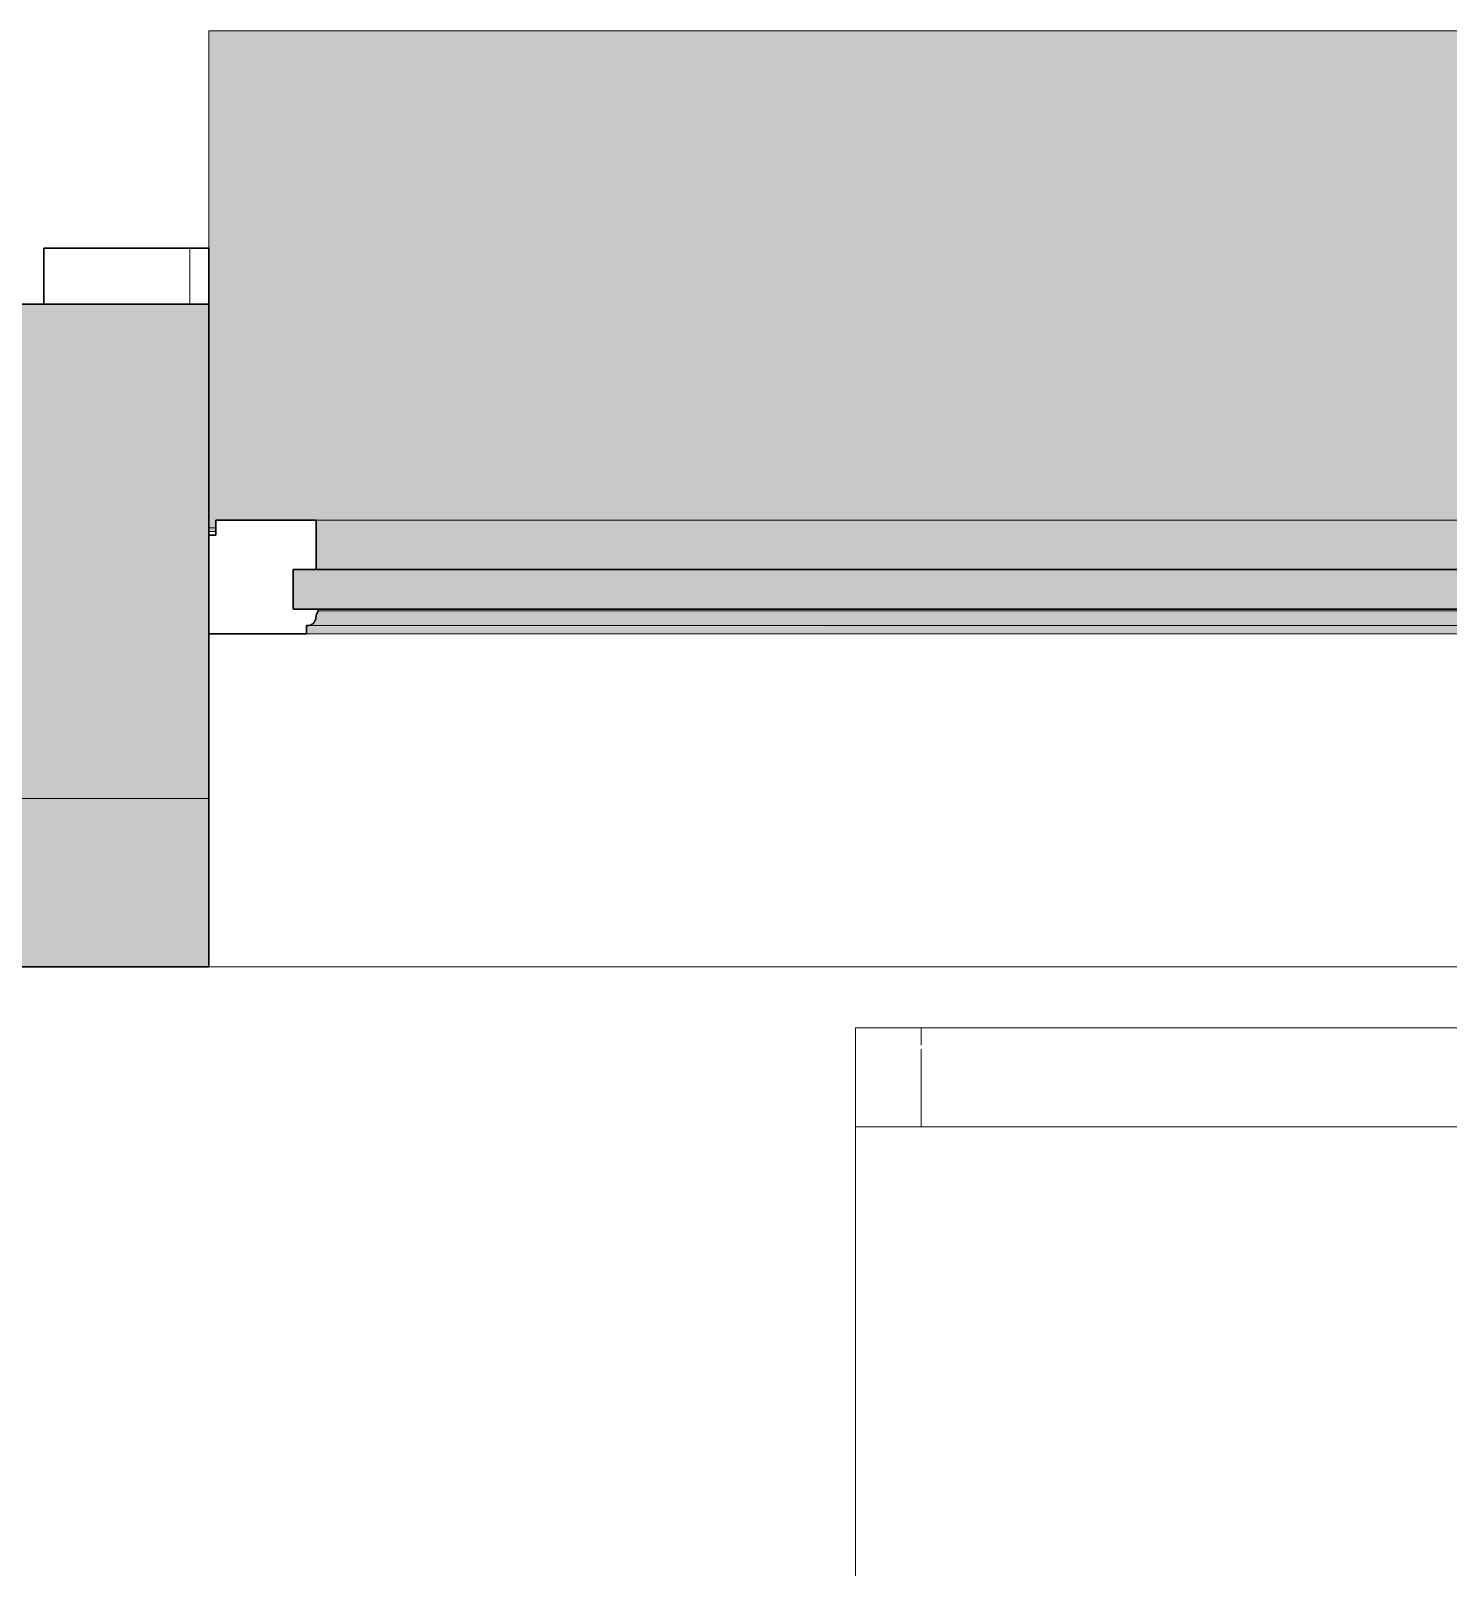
# Model space of a CAD drawing. Header units: millimetres. Extents: x 79795 to 317870, y -36033 to 97293.
# Drawn here: x 200176 to 201035, y 33881 to 34813 of the extents above; entities that cross this region are included whole.
import ezdxf

# ---------------------------------------------------------------- set-up
doc = ezdxf.new("R2010")
doc.units = ezdxf.units.MM
doc.header["$MEASUREMENT"] = 0
for name, color, linetype, lineweight in [('CSM-STL-XX-ZZ-M3-A-XXXX-00001_detached _19_04_21__rvt-1-Level 4$0$A-GLAZ', 7, 'CONTINUOUS', 9), ('CSM-STL-XX-ZZ-M3-A-XXXX-00001_detached _19_04_21__rvt-1-Level 4$0$A-WALL', 7, 'CONTINUOUS', 9), ('CSM-STL-XX-ZZ-M3-A-XXXX-00001_detached _19_04_21__rvt-1-Level 4$0$A-WALL-PATT', 7, 'CONTINUOUS', 9), ('CSM-STL-XX-ZZ-M3-A-XXXX-00001_detached _19_04_21__rvt-1-Level 4$0$I-WALL', 7, 'CONTINUOUS', 9), ('I-FURN', 8, 'CONTINUOUS', 9)]:
    doc.layers.add(name, color=color, linetype=linetype, lineweight=lineweight)

msp = doc.modelspace()

# ---------------------------------------------------------------- hatches: boundary and pattern name
at = {"layer": 'CSM-STL-XX-ZZ-M3-A-XXXX-00001_detached _19_04_21__rvt-1-Level 4$0$A-GLAZ'}
for points in [[(202317.83, 34511.54), (202317.83, 34813.16), (200283.69, 34813.16), (200283.69, 34511.54), (200288.01, 34511.54), (200288.01, 34516.18), (201296.51, 34516.18), (201296.51, 34511.54), (201305.15, 34511.54), (201305.15, 34516.18), (202313.51, 34516.18), (202313.51, 34511.54)], [(201235.63, 34486.24), (201235.63, 34516.18), (200348.89, 34516.18), (200348.89, 34486.24), (201043.49, 34486.24)], [(201249.61, 34462.3), (201249.61, 34486.24), (200334.91, 34486.24), (200334.91, 34462.3), (201043.49, 34462.3)], [(201235.62, 34457.24), (201235.62, 34458.3), (201234.4, 34461.2), (200350.12, 34461.2), (200348.9, 34457.24), (201043.49, 34457.24), (201235.41, 34457.24)], [(201240.08, 34447.33), (201241.62, 34447.33), (201241.62, 34452.31), (200342.9, 34451.77), (200342.9, 34447.33), (201239.86, 34447.33)], [(201240.08, 34452.31), (201236.71, 34454.62), (201235.41, 34457.24), (200348.68, 34457.24), (200346.9, 34453.56), (200344.44, 34452.31), (201237.84, 34452.31)]]:
    msp.add_hatch(color=256, dxfattribs=at).paths.add_polyline_path(points, flags=0)
h = msp.add_hatch(dxfattribs=at)
h.set_pattern_fill('FP_16', color=256, angle=180, style=0, pattern_type=2)
h.set_pattern_definition([(360, (147271.8, -12772.7), (1e-13, 500), []), (90, (147271.8, -12772.7), (-500, 3e-14), [])])
h.paths.add_polyline_path([(200283.69, 34647.33), (200283.69, 34681.33), (200183.69, 34681.33), (200183.69, 34647.33)], flags=0)
h = msp.add_hatch(color=256, dxfattribs=at)
h.paths.add_polyline_path([(202317.83, 34509.42), (202317.83, 34511.54), (202313.51, 34511.54), (202313.51, 34509.42)], flags=0)
h.paths.add_polyline_path([(201301.47, 34509.42), (201305.15, 34509.42), (201305.15, 34511.54), (201296.51, 34511.54), (201296.51, 34509.42)], flags=0)
h.paths.add_polyline_path([(200283.69, 34509.42), (200288.01, 34509.42), (200288.01, 34511.54), (200283.69, 34511.54)], flags=0)
at = {"layer": 'CSM-STL-XX-ZZ-M3-A-XXXX-00001_detached _19_04_21__rvt-1-Level 4$0$A-WALL-PATT'}
h = msp.add_hatch(color=256, dxfattribs=at)
h.paths.add_polyline_path([(230840.83, 34347.33), (230840.83, 34647.33), (229692.83, 34647.33), (229692.83, 34347.33), (229746.37, 34347.33)], flags=0)
h.paths.add_polyline_path([(218948.83, 34347.33), (220908.83, 34347.33), (220908.83, 34647.33), (202317.83, 34647.33), (202317.83, 34347.33), (218537.16, 34347.33)], flags=0)
h.paths.add_polyline_path([(200283.69, 34347.33), (200283.69, 34647.33), (196942.83, 34647.33), (196942.83, 34347.33), (199847.54, 34347.33)], flags=0)
h.paths.add_polyline_path([(190658.83, 34347.33), (190658.83, 34647.33), (187317.98, 34647.33), (187317.98, 34347.33), (190578.9, 34347.33)], flags=0)
h.paths.add_polyline_path([(185283.83, 34347.33), (185283.83, 34647.33), (166692.83, 34647.33), (166692.83, 34347.33), (184300.15, 34347.33)], flags=0)
h.paths.add_polyline_path([(157908.83, 34347.33), (157908.83, 34647.33), (156460.83, 34647.33), (156460.83, 34347.33), (157391.2, 34347.33)], flags=0)
h = msp.add_hatch(color=256, dxfattribs=at)
h.paths.add_polyline_path([(210693.83, 34245.33), (210693.83, 34347.33), (202317.83, 34347.33), (202317.83, 34245.33), (208219.21, 34245.33)], flags=0)
h.paths.add_polyline_path([(200283.69, 34245.33), (200283.69, 34347.33), (197612.01, 34347.33), (197612.01, 34245.33), (199847.54, 34245.33)], flags=0)

# ---------------------------------------------------------------- linework, layer by layer
at = {"layer": 'CSM-STL-XX-ZZ-M3-A-XXXX-00001_detached _19_04_21__rvt-1-Level 4$0$A-GLAZ'}
for p, q in [((200283.69, 34681.33), (200283.69, 34813.16)), ((202317.83, 34813.16), (200283.69, 34813.16)), ((200348.89, 34516.18), (201235.63, 34516.18)), ((200288.01, 34511.54), (200283.69, 34511.54)), ((200288.01, 34509.42), (200283.69, 34509.42)), ((200350.12, 34461.2), (201234.4, 34461.2)), ((200342.9, 34452.31), (200344.44, 34452.31)), ((200344.44, 34452.31), (201240.08, 34452.31)), ((201241.62, 34447.33), (200342.9, 34447.33))]:
    msp.add_line(p, q, dxfattribs=at)
at = {"layer": 'CSM-STL-XX-ZZ-M3-A-XXXX-00001_detached _19_04_21__rvt-1-Level 4$0$A-GLAZ', "lineweight": 30}
for p, q in [((200183.69, 34647.33), (200183.69, 34681.33)), ((200183.69, 34681.33), (200283.69, 34681.33)), ((200283.69, 34681.33), (200283.69, 34647.33)), ((200288.01, 34516.18), (200348.89, 34516.18)), ((200288.01, 34507.2), (200288.01, 34516.18)), ((200348.89, 34516.18), (200348.89, 34486.24)), ((200283.69, 34507.2), (200288.01, 34507.2)), ((200334.91, 34462.3), (200334.91, 34486.24)), ((200334.91, 34486.24), (201249.61, 34486.24)), ((200334.91, 34486.24), (200334.91, 34462.3)), ((200348.89, 34486.24), (200334.91, 34486.24)), ((201249.61, 34462.3), (200334.91, 34462.3)), ((200334.91, 34462.3), (200350.12, 34462.3)), ((200350.12, 34462.3), (200350.12, 34461.2)), ((200344.44, 34452.31), (200342.9, 34452.31)), ((200342.9, 34452.31), (200342.9, 34447.33)), ((200342.9, 34447.33), (200283.69, 34447.33))]:
    msp.add_line(p, q, dxfattribs=at)
for centre, radius, start, end in [((200356.06, 34456.79), 7.4, 143.42608, 176.57392), ((200343.33, 34457.56), 5.36, 281.95238, 356.57392)]:
    msp.add_arc(centre, radius, start, end, dxfattribs=at)
at = {"layer": 'CSM-STL-XX-ZZ-M3-A-XXXX-00001_detached _19_04_21__rvt-1-Level 4$0$A-GLAZ'}
msp.add_open_spline([(200350.12, 34461.2), (200349.83, 34460.82), (200349.59, 34460.41), (200349.39, 34459.98)], degree=3, dxfattribs=at)
for points, knots in [([(200346.9, 34453.56), (200346.86, 34453.52), (200346.68, 34453.37), (200346.36, 34453.13), (200345.91, 34452.85), (200345.29, 34452.55), (200344.79, 34452.39), (200344.44, 34452.31)], [0.6, 0.6, 0.6, 0.6, 0.625, 0.7, 0.775, 0.85, 1, 1, 1, 1]), ([(200348.68, 34457.24), (200348.65, 34456.77), (200348.52, 34456.08), (200348.21, 34455.32), (200347.99, 34454.91), (200347.87, 34454.71), (200347.81, 34454.62)], [0, 0, 0, 0, 0.2, 0.3, 0.35, 0.4, 0.4, 0.4, 0.4])]:
    msp.add_open_spline(points, degree=3, knots=knots, dxfattribs=at)
at = {"layer": 'CSM-STL-XX-ZZ-M3-A-XXXX-00001_detached _19_04_21__rvt-1-Level 4$0$A-WALL', "lineweight": 30}
for p, q in [((200283.69, 34647.33), (196942.83, 34647.33)), ((200283.69, 34347.33), (200283.69, 34647.33))]:
    msp.add_line(p, q, dxfattribs=at)
at = {"layer": 'CSM-STL-XX-ZZ-M3-A-XXXX-00001_detached _19_04_21__rvt-1-Level 4$0$A-WALL'}
msp.add_line((197612.01, 34347.33), (200283.69, 34347.33), dxfattribs=at)
at = {"layer": 'CSM-STL-XX-ZZ-M3-A-XXXX-00001_detached _19_04_21__rvt-1-Level 4$0$I-WALL'}
for p, q in [((200283.69, 34347.33), (197612.01, 34347.33)), ((202317.83, 34245.33), (200283.69, 34245.33))]:
    msp.add_line(p, q, dxfattribs=at)
at = {"layer": 'CSM-STL-XX-ZZ-M3-A-XXXX-00001_detached _19_04_21__rvt-1-Level 4$0$I-WALL', "lineweight": 30}
for p, q in [((200283.69, 34245.33), (200283.69, 34347.33)), ((197612.01, 34245.33), (200283.69, 34245.33))]:
    msp.add_line(p, q, dxfattribs=at)
at = {"layer": 'I-FURN'}
for p, q in [((201475.76, 34208.33), (200675.76, 34208.33)), ((200675.76, 34208.33), (200675.76, 32808.33)), ((200675.76, 32808.33), (200675.76, 34208.33)), ((200675.76, 34208.33), (201475.76, 34208.33)), ((200675.76, 34208.33), (201110.76, 34208.33)), ((200715.76, 34208.33), (200675.76, 34208.33)), ((200675.76, 34208.33), (200675.76, 34148.33)), ((200675.76, 34148.33), (200675.76, 34208.33)), ((202235.76, 34208.33), (200715.76, 34208.33)), ((200715.76, 34197.75), (200715.76, 34208.33)), ((200715.76, 34197.75), (200715.76, 34208.33)), ((200715.76, 34148.33), (200715.76, 34195.43)), ((200715.76, 34148.33), (200715.76, 34195.43)), ((200675.76, 34148.33), (200715.24, 34148.33)), ((201110.76, 34148.33), (200675.76, 34148.33)), ((200715.76, 34148.33), (202235.76, 34148.33))]:
    msp.add_line(p, q, dxfattribs=at)

doc.saveas('drawing.dxf')
